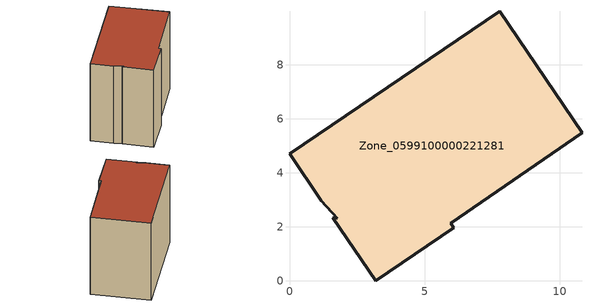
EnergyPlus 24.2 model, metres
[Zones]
Zone_0599100000221281
 floor ground (C_G): 1.76,2.31 1.18,2.96 0,4.7 7.78,9.98 10.82,5.49 5.96,2.14 6.08,1.96 3.18,0 1.6,2.33 z0
 wall outside (C_F): 3.18,0 6.08,1.96 5.96,2.14 10.82,5.49 7.78,9.98 0,4.7 1.18,2.96 1.76,2.31 1.6,2.33 3.18,0 z0:8.03
 roof outside (C_R): 1.18,2.96 1.76,2.31 1.6,2.33 3.18,0 6.08,1.96 5.96,2.14 10.82,5.49 7.78,9.98 0,4.7 z8.03
[BUILDING]
Pand.0599100000221281: North Axis=0; Terrain=City; Loads Convergence Tolerance Value=0.04; Temperature Convergence Tolerance Value=0.4; Solar Distribution=FullExterior; Maximum Number of Warmup Days=25; Minimum Number of Warmup Days=1
[Site:Location]
Rotterdam.The.Hague.AP_ZH_NLD Design_Conditions: Latitude=51.96; Longitude=4.45; Time Zone=1; Elevation=-4.5
[SITE:GROUNDTEMPERATURE:BUILDINGSURFACE]
18, 18, 18, 18, 18, 18, 18, 18, 18, 18, 18, 18
[MATERIAL] Thermal Absorptance=0.9; Solar Absorptance=0.7; Visible Absorptance=0.7
Name | Roughness | Thickness | Conductivity | Density | Specific Heat
G.TI.1975-1991 | MediumSmooth | 0.15 | 0.288461 | 540 | 1210
F.TI.1975-1991 | Rough | 0.3 | 0.230769 | 1920 | 840
R.TI.1975-1991 | MediumRough | 0.2 | 0.153846 | 1500 | 1000
[CONSTRUCTION]
C_G: G.TI.1975-1991
C_F: F.TI.1975-1991
C_R: R.TI.1975-1991
[ZONE]
Zone_0599100000221281: Type=1; Multiplier=1; Ceiling Height=Autocalculate; Volume=Autocalculate; Floor Area=autocalculate; Part of Total Floor Area=Yes
[ZONEINFILTRATION:DESIGNFLOWRATE]
Infil_Zone_0599100000221281: Zone or ZoneList or Space or SpaceList=Zone_0599100000221281; Schedule=AlwaysOn; Design Flow Rate Calculation Method=Flow/Area; Flow Rate per Floor Area=0.003; Constant Term Coefficient=1; Temperature Term Coefficient=0; Velocity Term Coefficient=0; Velocity Squared Term Coefficient=0
[HVACTEMPLATE:ZONE:IDEALLOADSAIRSYSTEM]
Zone_0599100000221281: Maximum Heating Supply Air Temperature=50; Minimum Cooling Supply Air Temperature=13; Maximum Heating Supply Air Humidity Ratio=0.0156; Minimum Cooling Supply Air Humidity Ratio=0.0077; Heating Limit=NoLimit; Cooling Limit=NoLimit; Dehumidification Control Type=ConstantSensibleHeatRatio; Cooling Sensible Heat Ratio=0.7; Dehumidification Setpoint=60; Humidification Control Type=None; Humidification Setpoint=30; Outdoor Air Method=None; Outdoor Air Flow Rate per Person=0.00944; Outdoor Air Flow Rate per Zone Floor Area=0; Outdoor Air Flow Rate per Zone=0; Demand Controlled Ventilation Type=None; Outdoor Air Economizer Type=NoEconomizer; Heat Recovery Type=None; Sensible Heat Recovery Effectiveness=0.7; Latent Heat Recovery Effectiveness=0.65
[ZONECONTROL:THERMOSTAT]
ThermostatControl_Zone_0599100000221281: Zone or ZoneList=Zone_0599100000221281; Control Type Schedule=DualSetpointControlType; Control 1=Thermostat_Zone_0599100000221281; Temperature Difference Between Cutout And Setpoint=0
[THERMOSTATSETPOINT:DUALSETPOINT]
Thermostat_Zone_0599100000221281: Heating Setpoint Temperature Schedule=HeatingSetpoint_Zone_0599100000221281; Cooling Setpoint Temperature Schedule=CoolingSetpoint_Zone_0599100000221281
[SCHEDULE:COMPACT]
HeatingSetpoint_Zone_0599100000221281: Through: 12/31, For: AllDays, Until: 24:00, 21
CoolingSetpoint_Zone_0599100000221281: Through: 12/31, For: AllDays, Until: 24:00, 24
DualSetpointControlType: Through: 12/31, For: AllDays, Until: 24:00, 4
AlwaysOn: Through: 12/31, For: AllDays, Until: 24:00, 1
